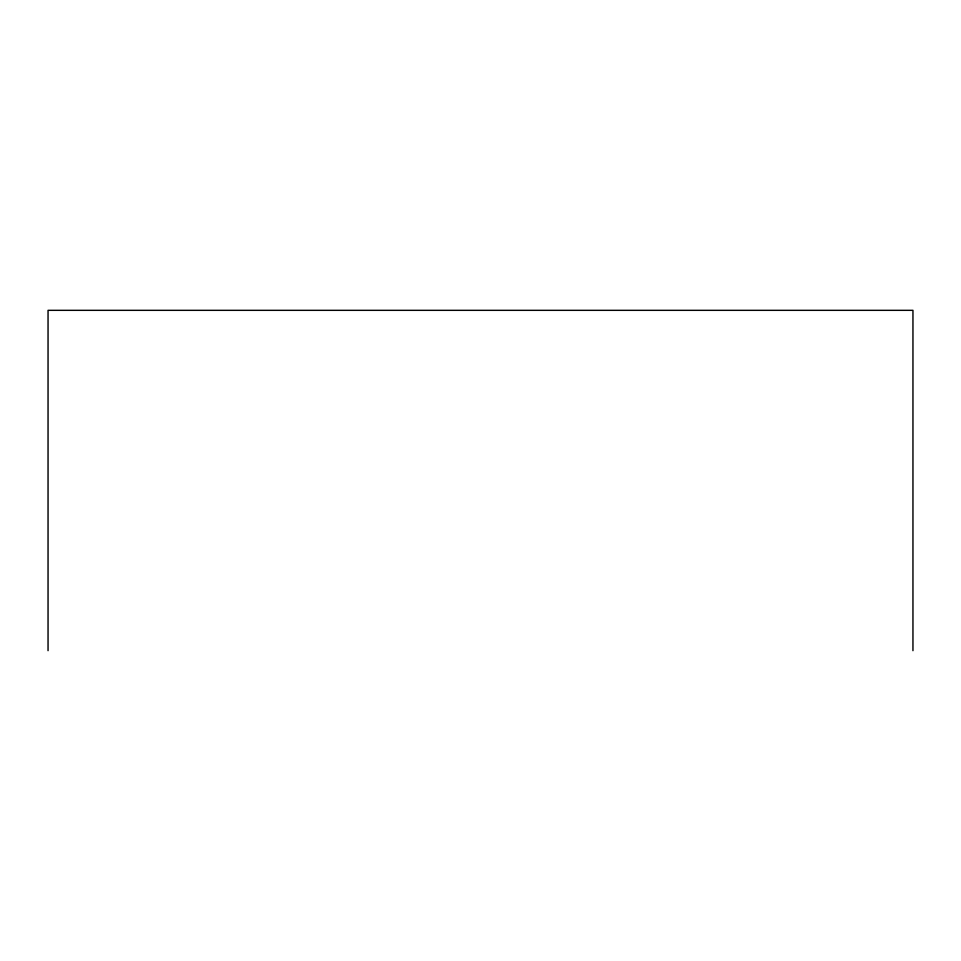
<?xml version="1.0" encoding="UTF-8"?>
<svg xmlns="http://www.w3.org/2000/svg" width="961" height="961" viewBox="0 0 961 961"><rect width="100%" height="100%" fill="white"/><g stroke="black" fill="none" stroke-linecap="round" stroke-linejoin="round"><path stroke-width="1.44" d="M912.95 650.669L912.95 310.331L48.05 310.331L48.05 650.669"/></g></svg>
